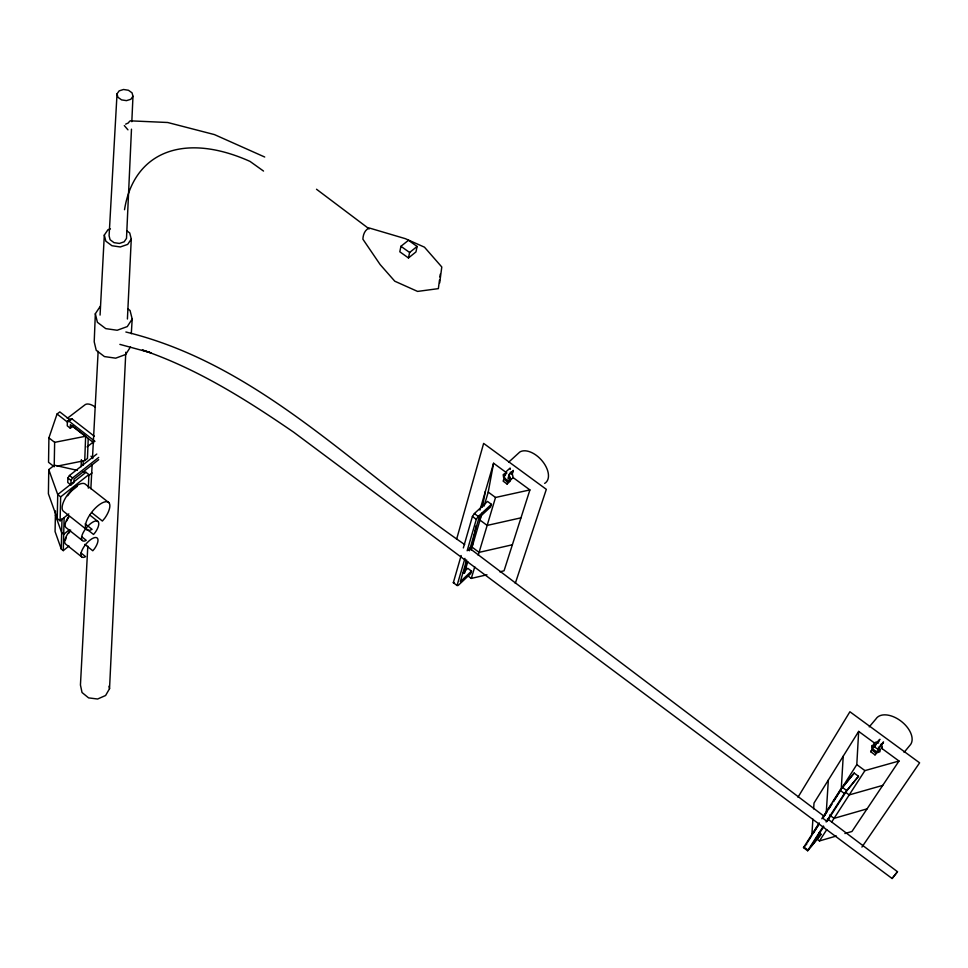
<?xml version="1.0" encoding="UTF-8"?>
<svg xmlns="http://www.w3.org/2000/svg" width="968" height="968" viewBox="0 0 968 968"><rect width="100%" height="100%" fill="white"/><g stroke="black" fill="none" stroke-linecap="round" stroke-linejoin="round"><path stroke-width="1.45" d="M48.908 437.863L48.545 462.293L54.196 466.745L54.644 442.352L48.908 437.863L57.051 414.014L59.822 411.908L70.543 420.233M77.367 470.375L54.426 465.197L48.763 469.601L48.4 493.789L57.233 518.533L60.113 520.808L68.788 513.899M55.478 510.922L55.067 531.565L61.274 549.025L63.283 550.623L68.994 546M57.233 518.533L57.729 494.551L48.763 469.601M60.113 520.808L60.657 496.862L88.874 474.586L85.97 472.311L83.103 471.67M61.274 549.025L61.988 518.775M63.283 550.623L64.118 517.626M94.38 436.278L71.934 418.854L70.361 418.999L67.385 421.286L67.264 425.847L70.325 428.231L73.302 425.944M96.788 454.053L69.442 475.506L67.881 478.01L67.76 482.488L70.882 484.944L73.907 482.56L74.016 479.075L98.688 459.667M70.325 428.231L70.422 424.674L93.775 442.836M70.882 484.944L71.015 480.467L72.576 477.962L98.712 457.416M81.13 466.745L81.373 459.667M83.067 465.233L83.212 460.986M57.112 466.152L84.736 460.611L85.644 436.241L72.54 426.053M88.233 438.407L87.459 458.469L84.736 460.611M88.33 488.126L88.874 474.586M100.333 306.227L95.348 313.729L94.211 341.813L96.231 350.319L104.435 356.575L115.7 358.172L125.646 354.494L130.474 346.98M131.479 129.18L126.505 238.346L124.182 241.794L119.415 243.44L114.018 242.653L110.086 239.725L109.094 235.781L117.031 93.835L119.173 90.859L123.529 89.492L128.441 90.254L132.047 92.843L132.979 96.28L131.817 121.702M87.81 546.097L80.441 684.993L82.026 692.507L88.584 697.88L97.611 699.017L105.609 695.496L109.529 688.684L125.804 352.207M127.413 319.016L131.273 239.048L129.724 232.961L126.675 230.711M90.859 488.719L92.142 464.567M92.456 458.529L98.143 351.324M100.067 315.096L104.314 235.079L107.956 229.755L110.412 228.908M843.225 756.165L841.252 789.017L856.801 764.611L858.664 731.397L874.092 742.722M131.297 333.742L132.192 319.029L130.063 310.51L127.691 308.719M826.261 812.527L828.354 780.039M812.914 819.122L811.825 835.178L818.238 825.111M813.616 808.897L814.015 803.053L858.664 731.397M439.508 279.933L438.359 288.633L417.583 291.416L394.775 281.204L380.146 264.567L362.891 239.193C363.085 234.643 364.779 229.948 369.207 227.976L405.386 238.685L424.456 247.167L441.795 266.986L439.678 282.958M439.896 277.042L440.283 274.138M484.109 506.082L488.223 492.083L493.583 463.236L506.905 473.013M476.062 525.842L472.057 547.114L479.087 552.377L512.362 544.778M480.806 515.799L479.995 520.094L487.158 525.418L520.978 517.832M482.403 507.208L485.355 491.478M466.636 561.367L464.398 573.213L467.798 561.621M400.934 246.296L399.808 251.789L408.46 257.948L415.95 251.934L417.123 246.453L408.46 240.306L400.934 246.296L409.609 252.479L408.46 257.948M456.569 539.37L483.637 443.404L546.327 489.336L515.291 583.401M462.704 573.116L467.798 568.337L471.501 571.132L470.787 573.54L458.13 585.471L457.053 585.495L453.326 582.675L461.155 555.523M463.345 547.924L472.408 516.464L474.38 513.548L487.521 501.436L491.417 504.316L490.631 506.954L479.051 517.65L469.347 550.804M457.053 585.495L464.955 558.367M467.157 550.78L476.304 519.368L478.277 516.44L491.417 504.316M479.91 510.136L493.583 463.236M466.661 559.976L460.32 581.659L471.501 571.132M471.21 550.018L482.052 513.088M467.846 575.815L471.295 578.416L474.756 566.849M478.216 555.269L495.519 497.479L529.907 489.917L504.05 570.805L499.778 571.798M507.063 484.024L507.692 481.991L510.717 479.208L510.088 481.241L507.063 484.024L503.166 481.156L503.784 479.112L507.692 481.991M874.673 746.28L874.963 745.602M878.859 740.968L879.162 740.29M878.605 748.276L878.291 748.942L879.307 747.865M882.477 743.63L882.792 742.952L877.54 749.958L878.896 748.506M506.385 471.815L505.441 474.913M511.745 474.514L512.689 471.416L509.652 474.211L508.708 477.309M512.096 474.562L513.367 470.424L509.289 474.163L508.043 478.301L509.809 477.284M797.983 797.221L849.904 711.758L919.6 762.832L861.931 847.073M819.025 832.783L821.07 834.319L808.207 850.303L807.615 850.751L803.5 847.629L819.255 822.885M821.868 818.783L840.043 790.251L854.175 773.057L858.495 776.263L846.528 791.122L826.975 821.566M824.663 815.044L831.79 803.864M833.363 801.383L840.466 790.251M807.566 842.233L811.571 835.965M813.168 833.448L818.759 824.675M823.562 817.149L827.035 811.704M828.632 809.2L831.827 804.19M833.424 801.685L840.611 790.408M854.175 773.057L842.208 787.904M870.668 751.688L871.817 749.897L876.149 753.092L874.999 754.883L870.668 751.688L872.483 749.51M807.615 850.751L823.465 826.043M826.103 821.953L844.374 793.482L858.495 776.263M823.756 826.575L810.894 846.601L821.07 834.319M816.181 838.47L819.448 840.938L826.745 829.649M831.621 822.122L864.92 770.613L899.006 761.029L881.207 747.949M132.192 319.029L127.292 326.579L117.176 330.257L105.742 328.624L97.393 322.296L95.348 313.729M899.006 761.029L851.961 831.488L844.895 833.533M131.273 239.048L127.691 244.396L120.298 246.961L111.937 245.727L105.839 241.177L104.314 235.079M876.415 743.569L873.91 747.284L875.689 745.203M877.589 742.904L879.912 739.274L878.145 741.367M132.979 96.28L130.862 99.268L126.493 100.636L121.557 99.885L117.951 97.284L117.031 93.835M881.037 745.663L883.542 741.948L879.876 746.34M149.919 352.473L142.357 350.017C197.097 368.651 246.296 399.687 293.691 432.212L892.109 878.508L897.481 871.72L827.555 818.867M897.481 871.72L892.109 878.508M129.748 121.085L128.272 122.972L125.658 124.158M876.234 743.666L878.557 740.714M904.076 752.402L910.694 744.38A21.55 12.935 38 0 0 900.434 720.7A21.55 12.935 38 0 0 875.931 718.958L869.24 726.871M803.5 847.629L806.973 843.733M829.382 817.815L826.636 821.106L822.413 817.936M823.332 816.835L825.159 814.645M874.999 754.883L877.722 751.604M468.04 550.296L470.049 548.408M508.696 462.159L519.804 452.008A20.11 11.87 47.5 0 1 542.649 461.482A20.11 11.87 47.5 0 1 544.657 483.395M69.466 529.665L63.694 534.3L61.662 532.69L55.394 515.121M409.609 252.479L417.123 246.453M88.499 475.736L92.008 472.965M77.258 486.372L72.237 490.328A15.924 6.595 -51.3 0 0 67.651 495.785M85.97 472.311L57.729 494.551L60.657 496.862M87.059 446.901L93.908 441.553M67.252 418.382L84.555 405.144A17.255 7.986 51.7 0 1 95.433 407.201M67.385 421.286L68.958 421.14L71.934 418.854M504.873 473.425L503.166 474.695L503.626 477.551L505.986 480.322L508.853 481.386L510.572 480.128L510.112 477.272L508.539 475.421M505.369 474.429L504.098 475.373L504.449 477.514L506.204 479.584L508.357 480.394L509.64 479.45L509.301 477.309M874.092 744.731L871.732 745.663L871.781 748.349L874.213 751.229L877.589 752.62L879.96 751.712L879.924 749.014L878.303 747.09M874.54 745.735L872.773 746.425L872.809 748.433L874.624 750.587L877.153 751.628L878.932 750.95L878.896 748.93M819.448 840.938L836.413 836.001M867.062 808.861L834.053 818.359L829.6 815.02M882.743 785.387L849.19 794.922L845.79 792.393M471.295 578.416L486.964 574.786M54.644 442.352L85.644 436.241M453.326 582.675L454.416 582.663M130.632 120.855L167.694 122.5L214.46 134.6L264.712 157.022M125.864 332C258.65 364.234 355.8 469.904 464.676 544.548M119.875 344.378L151.177 352.884M508.515 477.998L511.382 479.075L513.101 477.805L512.641 474.949L510.281 472.166M878.641 742.94L876.379 742.008L874.019 742.94L874.068 745.626L876.488 748.506M877.613 748.966L879.876 749.885M263.526 171.07L250.01 161.402A204.623 110.582 52.3 0 0 124.521 209.705M512.955 477.466L529.907 489.917M488.223 492.083L495.519 497.479M856.801 764.611L864.92 770.613M474.38 513.548L478.277 516.44M842.269 787.274L846.613 790.505M472.408 516.464L476.304 519.368M840.043 790.251L844.374 793.482M316.512 189.244L369.207 228.932M469.504 548.203L823.937 816.133M804.093 847.194L808.207 850.303M68.958 421.14L94.961 441.347M57.051 414.014L67.772 422.351M108.9 502.682L85.656 484.436A17.448 7.224 -51.3 0 0 69.369 492.482A17.448 7.224 -51.3 0 0 63.235 511.116L86.442 529.496M69.442 475.506L72.576 477.962M67.881 478.01L71.015 480.467M92.008 512.859L102.39 521.05L104.859 518.086A17.509 7.018 -51.3 0 0 106.916 501.726A17.509 7.018 -51.3 0 0 88.959 516.234A17.509 7.018 -51.3 0 0 89.685 530.343L92.093 529.363L85.16 523.882M89.891 515.121L98.083 521.583M85.39 528.008L93.533 534.457L95.275 532.364A12.342 4.925 -51.1 0 0 96.679 520.941A12.342 4.925 -51.1 0 0 83.998 531.214A12.342 4.925 -51.1 0 0 84.555 541.064L86.249 540.35L81.602 536.659M82.244 540.483L65.909 527.512A12.306 5.022 -51.1 0 1 68.559 516.67M84.748 544.367L92.795 550.768L94.537 548.699A12.209 4.816 -51 0 0 95.905 537.506A12.209 4.816 -51 0 0 83.369 547.731A12.209 4.816 -51 0 0 83.913 557.362L85.595 556.648L80.997 552.97M81.639 556.83L65.461 543.943A12.185 4.913 -50.9 0 1 70.664 530.089M124.303 125.574L127.957 129.845M880.59 744.356L882.211 746.292L882.247 748.978M108.985 686.191L109.529 688.684M504.776 475.893L506.022 471.755L510.1 468.028L510.305 469.335M90.992 456.194A12.039 5.433 51.1 0 1 92.734 458.312M66.756 520.881A11.229 4.586 -51.1 0 1 69.03 516.791M65.558 539.89A11.108 4.489 -50.9 0 1 66.308 537.458M68.546 533.416A11.108 4.489 -50.9 0 1 70.071 531.432"/></g></svg>
